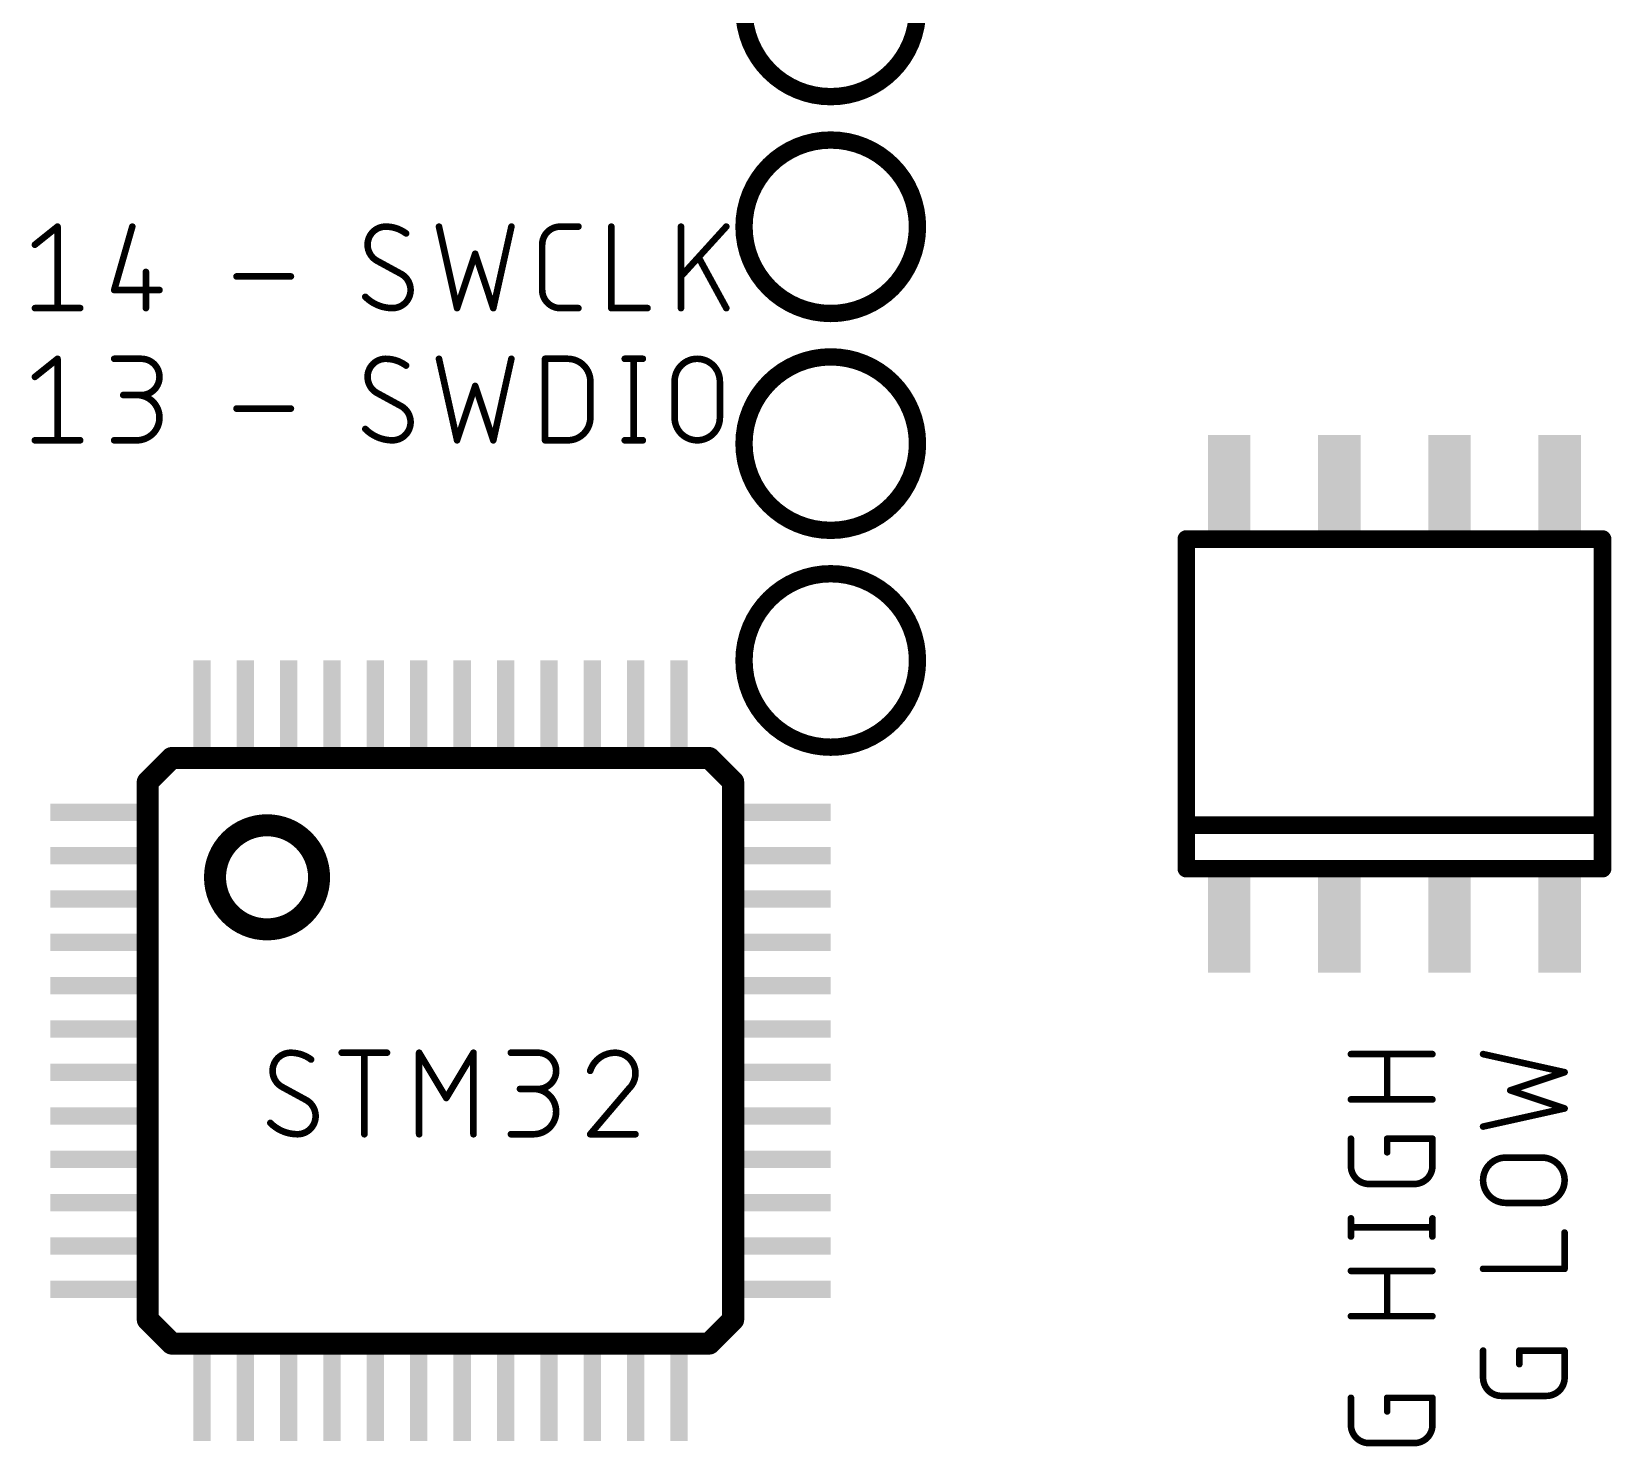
# Model space of a CAD drawing. Extents: x -18 to 127, y -8 to 112.
# Drawn here: x 10.29 to 28.5, y 46.44 to 62.75 of the extents above; entities that cross this region are included whole.
import ezdxf

# ---------------------------------------------------------------- set-up
doc = ezdxf.new("R2010")
doc.units = 0
doc.layers.add('21', color=253, linetype='CONTINUOUS')
doc.layers.add('51', color=253, linetype='CONTINUOUS')

# ---------------------------------------------------------------- blocks, each defined once
blk = doc.blocks.new('RECT')
blk.add_solid([(-0.5, -0.5), (0.5, -0.5), (-0.5, 0.5), (0.5, 0.5)])

msp = doc.modelspace()

# ---------------------------------------------------------------- linework, layer by layer
at = {"layer": '21'}
for points, const_width in [([(19.5, 62, 1), (19.5, 64, 1), (19.5, 62)], 0.2), ([(19.5, 59.5, 1), (19.5, 61.5, 1), (19.5, 59.5)], 0.2), ([(10.6034, 60.5019, 1), (10.5653, 60.5019)], 0.0381), ([(10.5962, 60.487, 1), (10.5724, 60.5168)], 0.0381), ([(11.4648, 60.4967, 1), (11.4282, 60.5071)], 0.0381), ([(14.3682, 60.5019, 0.4142), (14.1594, 60.2931)], 0.0762), ([(14.6032, 60.4236, 0.1623), (14.3682, 60.5019)], 0.0762), ([(14.3682, 60.5209, 1), (14.3682, 60.4829)], 0.0381), ([(14.3682, 60.4828, 1), (14.3682, 60.5209)], 0.0381), ([(15.0011, 60.506, 1), (14.9639, 60.4978)], 0.0381), ([(15.8364, 60.4978, 1), (15.7993, 60.506)], 0.0381), ([(16.3817, 60.5019, 0.4142), (16.1728, 60.2931)], 0.0762), ([(16.3817, 60.521, 1), (16.3817, 60.4829)], 0.0381), ([(16.3817, 60.4829, 1), (16.3817, 60.5209)], 0.0381), ([(16.5905, 60.4829, 1), (16.5905, 60.521)], 0.0381), ([(16.9887, 60.5019, 1), (16.9506, 60.5019)], 0.0381), ([(17.7925, 60.5019, 1), (17.7544, 60.5019)], 0.0381), ([(18.3097, 60.4891, 1), (18.2815, 60.5147)], 0.0381), ([(10.3114, 60.3079, 1), (10.3352, 60.2782)], 0.0381), ([(14.1784, 60.2931, 1), (14.1403, 60.2931)], 0.0381), ([(14.1403, 60.2931, 1), (14.1784, 60.2931)], 0.0381), ([(14.1594, 60.2931, 0.2656), (14.2638, 60.1103)], 0.0762), ([(14.5917, 60.4083, 1), (14.6146, 60.4388)], 0.0381), ([(16.1919, 60.2931, 1), (16.1538, 60.2931)], 0.0381), ([(16.1538, 60.2931, 1), (16.1919, 60.2931)], 0.0381), ([(14.2729, 60.127, 1), (14.2547, 60.0936)], 0.0381), ([(14.2541, 60.0939, 1), (14.2735, 60.1267)], 0.0381), ([(15.4182, 60.1947, 1), (15.3821, 60.1826)], 0.0381), ([(15.4182, 60.1826, 1), (15.3821, 60.1947)], 0.0381), ([(17.9991, 60.1455, 1), (17.9656, 60.1273)], 0.0381), ([(11.6222, 59.9798, 1), (11.5841, 59.9798)], 0.0381), ([(12.6485, 59.9466, 1), (12.6485, 59.9085)], 0.0381), ([(13.275, 59.9085, 1), (13.275, 59.9466)], 0.0381), ([(14.6554, 59.7709, 0.2656), (14.551, 59.9537)], 0.0762), ([(14.5606, 59.9701, 1), (14.5413, 59.9373)], 0.0381), ([(14.5418, 59.937, 1), (14.5601, 59.9704)], 0.0381), ([(17.7594, 59.9404, 1), (17.7876, 59.9148)], 0.0381), ([(11.2377, 59.79, 1), (11.2377, 59.7519)], 0.0381), ([(11.2194, 59.7762, 1), (11.256, 59.7657)], 0.0381), ([(11.7598, 59.7519, 1), (11.7598, 59.79)], 0.0381), ([(14.4465, 59.5621, 0.4142), (14.6554, 59.7709)], 0.0762), ([(14.6744, 59.7709, 1), (14.6363, 59.7709)], 0.0381), ([(14.6363, 59.7709, 1), (14.6744, 59.7709)], 0.0381), ([(16.1728, 59.7709, 0.4142), (16.3817, 59.5621)], 0.0762), ([(16.1919, 59.7709, 1), (16.1538, 59.7709)], 0.0381), ([(16.1538, 59.7709, 1), (16.1919, 59.7709)], 0.0381), ([(10.3233, 59.5812, 1), (10.3233, 59.5431)], 0.0381), ([(10.5653, 59.5621, 1), (10.6034, 59.5621)], 0.0381), ([(10.8454, 59.5431, 1), (10.8454, 59.5812)], 0.0381), ([(11.5841, 59.5621, 1), (11.6222, 59.5621)], 0.0381), ([(14.1468, 59.706, 1), (14.1197, 59.6792)], 0.0381), ([(14.1333, 59.6926, 0.2), (14.4465, 59.5621)], 0.0762), ([(14.4465, 59.5812, 1), (14.4465, 59.5431)], 0.0381), ([(14.4465, 59.5431, 1), (14.4465, 59.5811)], 0.0381), ([(15.1732, 59.5681, 1), (15.2094, 59.5561)], 0.0381), ([(15.1727, 59.558, 1), (15.2099, 59.5662)], 0.0381), ([(15.5904, 59.5662, 1), (15.6276, 59.558)], 0.0381), ([(15.5909, 59.5561, 1), (15.6271, 59.5681)], 0.0381), ([(16.3817, 59.5812, 1), (16.3817, 59.5431)], 0.0381), ([(16.3817, 59.5431, 1), (16.3817, 59.5812)], 0.0381), ([(16.5905, 59.5431, 1), (16.5905, 59.5812)], 0.0381), ([(16.9696, 59.5812, 1), (16.9696, 59.5431)], 0.0381), ([(16.9506, 59.5621, 1), (16.9887, 59.5621)], 0.0381), ([(17.3873, 59.5431, 1), (17.3873, 59.5812)], 0.0381), ([(17.7544, 59.5621, 1), (17.7925, 59.5621)], 0.0381), ([(18.2789, 59.553, 1), (18.3123, 59.5712)], 0.0381), ([(19.5, 57, 1), (19.5, 59, 1), (19.5, 57)], 0.2), ([(10.6034, 58.9779, 1), (10.5653, 58.9779)], 0.0381), ([(10.5962, 58.963, 1), (10.5724, 58.9928)], 0.0381), ([(11.2377, 58.997, 1), (11.2377, 58.9589)], 0.0381), ([(11.551, 58.5602, 1), (11.551, 58.9779)], 0.0762), ([(11.551, 58.997, 1), (11.551, 58.9589)], 0.0381), ([(11.551, 58.9589, 1), (11.551, 58.997)], 0.0381), ([(14.3682, 58.9779, 0.4142), (14.1594, 58.7691)], 0.0762), ([(14.6032, 58.8996, 0.1623), (14.3682, 58.9779)], 0.0762), ([(14.3682, 58.9969, 1), (14.3682, 58.9589)], 0.0381), ([(14.3682, 58.9588, 1), (14.3682, 58.9969)], 0.0381), ([(14.5917, 58.8843, 1), (14.6146, 58.9148)], 0.0381), ([(15.0011, 58.982, 1), (14.9639, 58.9738)], 0.0381), ([(15.8364, 58.9738, 1), (15.7993, 58.982)], 0.0381), ([(16.2059, 58.997, 1), (16.2059, 58.9589)], 0.0381), ([(16.225, 58.9779, 1), (16.1869, 58.9779)], 0.0381), ([(16.728, 58.7168, 0.4142), (16.467, 58.9779)], 0.0762), ([(16.467, 58.997, 1), (16.467, 58.9589)], 0.0381), ([(16.467, 58.9589, 1), (16.467, 58.997)], 0.0381), ([(17.1245, 58.997, 1), (17.1245, 58.9589)], 0.0381), ([(17.248, 58.9779, 1), (17.2099, 58.9779)], 0.0381), ([(17.3334, 58.9589, 1), (17.3334, 58.997)], 0.0381), ([(18.2215, 58.7168, 1), (17.6994, 58.7168)], 0.0762), ([(10.3114, 58.7839, 1), (10.3352, 58.7542)], 0.0381), ([(14.1784, 58.7691, 1), (14.1403, 58.7691)], 0.0381), ([(14.1403, 58.7691, 1), (14.1784, 58.7691)], 0.0381), ([(14.1594, 58.7691, 0.2656), (14.2638, 58.5863)], 0.0762), ([(15.4182, 58.6707, 1), (15.3821, 58.6586)], 0.0381), ([(15.4182, 58.6586, 1), (15.3821, 58.6707)], 0.0381), ([(16.7471, 58.7168, 1), (16.709, 58.7168)], 0.0381), ([(16.709, 58.7168, 1), (16.7471, 58.7168)], 0.0381), ([(17.7185, 58.7168, 1), (17.6804, 58.7168)], 0.0381), ([(17.6804, 58.7168, 1), (17.7185, 58.7168)], 0.0381), ([(18.2406, 58.7168, 1), (18.2025, 58.7168)], 0.0381), ([(18.2025, 58.7168, 1), (18.2406, 58.7168)], 0.0381), ([(11.3421, 58.5793, 1), (11.3421, 58.5412)], 0.0381), ([(11.4987, 58.5793, 1), (11.4987, 58.5412)], 0.0381), ([(11.4987, 58.0381, 1), (11.4987, 58.5602)], 0.0762), ([(11.551, 58.5793, 1), (11.551, 58.5412)], 0.0381), ([(11.551, 58.5412, 1), (11.551, 58.5793)], 0.0381), ([(14.2729, 58.603, 1), (14.2547, 58.5696)], 0.0381), ([(14.2541, 58.5699, 1), (14.2735, 58.6027)], 0.0381), ([(12.6485, 58.4226, 1), (12.6485, 58.3845)], 0.0381), ([(13.275, 58.3845, 1), (13.275, 58.4226)], 0.0381), ([(14.6554, 58.2469, 0.2656), (14.551, 58.4297)], 0.0762), ([(14.5606, 58.4461, 1), (14.5413, 58.4133)], 0.0381), ([(14.5418, 58.413, 1), (14.5601, 58.4464)], 0.0381), ([(16.467, 58.0381, 0.4142), (16.728, 58.2992)], 0.0762), ([(16.7471, 58.2992, 1), (16.709, 58.2992)], 0.0381), ([(16.709, 58.2992, 1), (16.7471, 58.2992)], 0.0381), ([(17.6994, 58.2992, 1), (18.2215, 58.2992)], 0.0762), ([(17.7185, 58.2992, 1), (17.6804, 58.2992)], 0.0381), ([(17.6804, 58.2992, 1), (17.7185, 58.2992)], 0.0381), ([(18.2406, 58.2992, 1), (18.2025, 58.2992)], 0.0381), ([(18.2025, 58.2992, 1), (18.2406, 58.2992)], 0.0381), ([(14.1468, 58.182, 1), (14.1197, 58.1552)], 0.0381), ([(14.1333, 58.1686, 0.2), (14.4465, 58.0381)], 0.0762), ([(14.4465, 58.0381, 0.4142), (14.6554, 58.2469)], 0.0762), ([(14.6744, 58.2469, 1), (14.6363, 58.2469)], 0.0381), ([(14.6363, 58.2469, 1), (14.6744, 58.2469)], 0.0381), ([(10.3233, 58.0572, 1), (10.3233, 58.0191)], 0.0381), ([(10.5653, 58.0381, 1), (10.6034, 58.0381)], 0.0381), ([(10.8454, 58.0191, 1), (10.8454, 58.0572)], 0.0381), ([(11.2377, 58.0572, 1), (11.2377, 58.0191)], 0.0381), ([(11.4987, 58.0572, 1), (11.4987, 58.0191)], 0.0381), ([(11.4987, 58.0191, 1), (11.4987, 58.0572)], 0.0381), ([(14.4465, 58.0572, 1), (14.4465, 58.0191)], 0.0381), ([(14.4465, 58.0191, 1), (14.4465, 58.0571)], 0.0381), ([(15.1732, 58.0441, 1), (15.2094, 58.0321)], 0.0381), ([(15.1727, 58.034, 1), (15.2099, 58.0422)], 0.0381), ([(15.5904, 58.0422, 1), (15.6276, 58.034)], 0.0381), ([(15.5909, 58.0321, 1), (15.6271, 58.0441)], 0.0381), ([(16.2059, 58.0572, 1), (16.2059, 58.0191)], 0.0381), ([(16.1869, 58.0381, 1), (16.225, 58.0381)], 0.0381), ([(16.467, 58.0571, 1), (16.467, 58.0191)], 0.0381), ([(16.467, 58.0191, 1), (16.467, 58.0572)], 0.0381), ([(17.1245, 58.0572, 1), (17.1245, 58.0191)], 0.0381), ([(17.2099, 58.0381, 1), (17.248, 58.0381)], 0.0381), ([(17.3334, 58.0191, 1), (17.3334, 58.0572)], 0.0381), ([(19.5, 54.5, 1), (19.5, 56.5, 1), (19.5, 54.5)], 0.2), ([(11.9, 54.4385, 1), (11.9, 54.3115)], 0.127), ([(11.9449, 54.3301, 1), (11.8551, 54.4199)], 0.127), ([(18.1449, 54.4199, 1), (18.0551, 54.3301)], 0.127), ([(18.1, 54.3115, 1), (18.1, 54.4385)], 0.127), ([(11.6885, 54.1, 1), (11.5615, 54.1)], 0.127), ([(11.5801, 54.1449, 1), (11.6699, 54.0551)], 0.127), ([(18.4385, 54.1, 1), (18.3115, 54.1)], 0.127), ([(18.3301, 54.0551, 1), (18.4199, 54.1449)], 0.127), ([(13, 52.4, 1), (13, 53.6, 1), (13, 52.4)], 0.254), ([(13.2731, 50.9779, 0.4142), (13.0642, 50.7691)], 0.0762), ([(13.508, 50.8996, 0.1623), (13.2731, 50.9779)], 0.0762), ([(13.2731, 50.9969, 1), (13.273, 50.9589)], 0.0381), ([(13.273, 50.9588, 1), (13.2731, 50.9969)], 0.0381), ([(13.8611, 50.997, 1), (13.8611, 50.9589)], 0.0381), ([(14.1412, 50.9779, 1), (14.1031, 50.9779)], 0.0381), ([(14.3832, 50.9589, 1), (14.3832, 50.997)], 0.0381), ([(14.7701, 50.9877, 1), (14.7374, 50.9681)], 0.0381), ([(14.7728, 50.9779, 1), (14.7347, 50.9779)], 0.0381), ([(15.3993, 50.9779, 1), (15.3612, 50.9779)], 0.0381), ([(15.3966, 50.9681, 1), (15.3639, 50.9877)], 0.0381), ([(15.8118, 50.997, 1), (15.8118, 50.9589)], 0.0381), ([(16.125, 50.5602, 1), (16.125, 50.9779)], 0.0762), ([(16.125, 50.997, 1), (16.125, 50.9589)], 0.0381), ([(16.125, 50.9589, 1), (16.125, 50.997)], 0.0381), ([(17.0133, 50.9779, 0.3252), (16.7262, 50.7691)], 0.0762), ([(17.2483, 50.743, 0.4142), (17.0133, 50.9779)], 0.0762), ([(17.0133, 50.997, 1), (17.0133, 50.9589)], 0.0381), ([(17.0133, 50.9589, 1), (17.0133, 50.9969)], 0.0381), ([(13.4966, 50.8843, 1), (13.5194, 50.9148)], 0.0381), ([(25.4981, 50.9809, 1), (25.4981, 50.9428)], 0.0381), ([(25.9348, 50.9619, 1), (25.8967, 50.9619)], 0.0381), ([(26.4379, 50.9428, 1), (26.4379, 50.9809)], 0.0381), ([(27.0262, 50.9805, 1), (27.018, 50.9433)], 0.0381), ([(13.0642, 50.7691, 0.2656), (13.1686, 50.5863)], 0.0762), ([(13.0833, 50.7691, 1), (13.0452, 50.7691)], 0.0381), ([(13.0452, 50.7691, 1), (13.0833, 50.7691)], 0.0381), ([(16.708, 50.7749, 1), (16.7443, 50.7632)], 0.0381), ([(17.17, 50.5602, 0.2052), (17.2483, 50.743)], 0.0762), ([(17.2673, 50.7429, 1), (17.2292, 50.743)], 0.0381), ([(17.2292, 50.743, 1), (17.2673, 50.743)], 0.0381), ([(27.9679, 50.735, 1), (27.9559, 50.7711)], 0.0381), ([(27.9578, 50.7345, 1), (27.966, 50.7717)], 0.0381), ([(13.1777, 50.603, 1), (13.1595, 50.5696)], 0.0381), ([(13.159, 50.5699, 1), (13.1783, 50.6027)], 0.0381), ([(13.5602, 50.2469, 0.2656), (13.4558, 50.4297)], 0.0762), ([(13.4655, 50.4461, 1), (13.4461, 50.4133)], 0.0381), ([(13.4467, 50.413, 1), (13.4649, 50.4464)], 0.0381), ([(15.0507, 50.4656, 1), (15.0833, 50.446)], 0.0381), ([(15.0507, 50.446, 1), (15.0833, 50.4656)], 0.0381), ([(15.9162, 50.5793, 1), (15.9162, 50.5412)], 0.0381), ([(16.0728, 50.5793, 1), (16.0728, 50.5412)], 0.0381), ([(16.0728, 50.0381, 1), (16.0728, 50.5602)], 0.0762), ([(16.125, 50.5793, 1), (16.125, 50.5412)], 0.0381), ([(16.125, 50.5412, 1), (16.125, 50.5793)], 0.0381), ([(17.1568, 50.574, 1), (17.1831, 50.5464)], 0.0381), ([(17.1845, 50.5479, 1), (17.1554, 50.5725)], 0.0381), ([(25.4981, 50.4588, 1), (25.4981, 50.4207)], 0.0381), ([(26.4379, 50.4207, 1), (26.4379, 50.4588)], 0.0381), ([(27.3414, 50.5623, 1), (27.3293, 50.5261)], 0.0381), ([(27.3293, 50.5623, 1), (27.3414, 50.5261)], 0.0381), ([(13.3514, 50.0381, 0.4142), (13.5602, 50.2469)], 0.0762), ([(13.5793, 50.2469, 1), (13.5412, 50.2469)], 0.0381), ([(25.8967, 50.4398, 1), (25.9348, 50.4398)], 0.0381), ([(27.9559, 50.3173, 1), (27.9679, 50.3534)], 0.0381), ([(27.966, 50.3168, 1), (27.9578, 50.354)], 0.0381), ([(13.0381, 50.1686, 0.2), (13.3514, 50.0381)], 0.0762), ([(13.0516, 50.182, 1), (13.0246, 50.1552)], 0.0381), ([(13.5412, 50.2469, 1), (13.5793, 50.2469)], 0.0381), ([(27.018, 50.1451, 1), (27.0262, 50.1079)], 0.0381), ([(13.3514, 50.0572, 1), (13.3514, 50.0191)], 0.0381), ([(13.3514, 50.0191, 1), (13.3514, 50.0571)], 0.0381), ([(14.1031, 50.0381, 1), (14.1412, 50.0381)], 0.0381), ([(14.7347, 50.0381, 1), (14.7728, 50.0381)], 0.0381), ([(15.3612, 50.0381, 1), (15.3993, 50.0381)], 0.0381), ([(15.8118, 50.0572, 1), (15.8118, 50.0191)], 0.0381), ([(16.0728, 50.0572, 1), (16.0728, 50.0191)], 0.0381), ([(16.0728, 50.0191, 1), (16.0728, 50.0572)], 0.0381), ([(16.7262, 50.0572, 1), (16.7262, 50.0191)], 0.0381), ([(16.7117, 50.0504, 1), (16.7407, 50.0258)], 0.0381), ([(17.2483, 50.0191, 1), (17.2483, 50.0572)], 0.0381), ([(25.5172, 49.9865, 1), (25.4791, 49.9865)], 0.0381), ([(25.9348, 49.9865, 1), (25.8967, 49.9865)], 0.0381), ([(25.9158, 50.0056, 1), (25.9158, 49.9675)], 0.0381), ([(26.457, 49.9865, 1), (26.4189, 49.9865)], 0.0381), ([(26.4379, 49.9675, 1), (26.4379, 50.0056)], 0.0381), ([(25.8967, 49.8299, 1), (25.9348, 49.8299)], 0.0381), ([(27.2832, 49.7689, 1), (27.2832, 49.2468)], 0.0762), ([(27.2832, 49.788, 1), (27.2832, 49.7499)], 0.0381), ([(27.2832, 49.7499, 1), (27.2832, 49.788)], 0.0381), ([(27.7008, 49.2468, 1), (27.7008, 49.769)], 0.0762), ([(27.7008, 49.788, 1), (27.7008, 49.7499)], 0.0381), ([(27.7008, 49.7499, 1), (27.7008, 49.788)], 0.0381), ([(25.5171, 49.6733, 1), (25.479, 49.6733)], 0.0381), ([(25.4981, 49.6733, 0.4142), (25.7069, 49.4644)], 0.0762), ([(25.4791, 49.6733, 1), (25.5172, 49.6733)], 0.0381), ([(26.2291, 49.4644, 0.4142), (26.4379, 49.6733)], 0.0762), ([(26.457, 49.6733, 1), (26.4189, 49.6733)], 0.0381), ([(26.4189, 49.6733, 1), (26.457, 49.6733)], 0.0381), ([(25.7069, 49.4835, 1), (25.7069, 49.4454)], 0.0381), ([(25.7069, 49.4454, 1), (25.7069, 49.4835)], 0.0381), ([(26.2291, 49.4835, 1), (26.2291, 49.4454)], 0.0381), ([(26.2291, 49.4454, 1), (26.2291, 49.4835)], 0.0381), ([(27.2832, 49.2659, 1), (27.2832, 49.2278)], 0.0381), ([(27.2832, 49.2278, 1), (27.2832, 49.2659)], 0.0381), ([(27.7008, 49.2659, 1), (27.7008, 49.2278)], 0.0381), ([(27.7008, 49.2278, 1), (27.7008, 49.2659)], 0.0381), ([(25.5172, 49.0679, 1), (25.4791, 49.0679)], 0.0381), ([(26.457, 49.0679, 1), (26.4189, 49.0679)], 0.0381), ([(25.4981, 48.9825, 1), (25.4981, 48.9444)], 0.0381), ([(25.4791, 48.8591, 1), (25.5172, 48.8591)], 0.0381), ([(26.4189, 48.8591, 1), (26.457, 48.8591)], 0.0381), ([(26.4379, 48.9444, 1), (26.4379, 48.9825)], 0.0381), ([(27.9809, 48.9043, 1), (27.9428, 48.9043)], 0.0381), ([(25.4981, 48.4816, 1), (25.4981, 48.4435)], 0.0381), ([(25.9348, 48.4625, 1), (25.8967, 48.4625)], 0.0381), ([(26.4379, 48.4435, 1), (26.4379, 48.4816)], 0.0381), ([(27.0221, 48.5056, 1), (27.0221, 48.4675)], 0.0381), ([(27.9428, 48.4866, 1), (27.9809, 48.4866)], 0.0381), ([(27.9619, 48.4675, 1), (27.9619, 48.5056)], 0.0381), ([(11.6699, 47.9449, 1), (11.5801, 47.8551)], 0.127), ([(11.5615, 47.9, 1), (11.6885, 47.9)], 0.127), ([(18.3115, 47.9, 1), (18.4385, 47.9)], 0.127), ([(18.4199, 47.8551, 1), (18.3301, 47.9449)], 0.127), ([(25.4981, 47.9595, 1), (25.4981, 47.9214)], 0.0381), ([(25.8967, 47.9404, 1), (25.9348, 47.9404)], 0.0381), ([(26.4379, 47.9214, 1), (26.4379, 47.9595)], 0.0381), ([(11.9, 47.6885, 1), (11.9, 47.5615)], 0.127), ([(11.8551, 47.5801, 1), (11.9449, 47.6699)], 0.127), ([(18.0551, 47.6699, 1), (18.1449, 47.5801)], 0.127), ([(18.1, 47.5615, 1), (18.1, 47.6885)], 0.127), ([(27.0412, 47.5439, 1), (27.0031, 47.5439)], 0.0381), ([(27.4398, 47.563, 1), (27.4398, 47.5249)], 0.0381), ([(27.4588, 47.5439, 1), (27.4207, 47.5439)], 0.0381), ([(27.9809, 47.5439, 1), (27.9428, 47.5439)], 0.0381), ([(27.9619, 47.5249, 1), (27.9619, 47.563)], 0.0381), ([(27.4207, 47.3873, 1), (27.4588, 47.3873)], 0.0381), ([(27.0221, 47.2307, 0.4142), (27.2309, 47.0218)], 0.0762), ([(27.0411, 47.2307, 1), (27.003, 47.2307)], 0.0381), ([(27.0031, 47.2307, 1), (27.0412, 47.2307)], 0.0381), ([(27.7531, 47.0218, 0.4142), (27.9619, 47.2307)], 0.0762), ([(27.9809, 47.2307, 1), (27.9428, 47.2307)], 0.0381), ([(27.9428, 47.2307, 1), (27.9809, 47.2307)], 0.0381), ([(25.5172, 46.9995, 1), (25.4791, 46.9995)], 0.0381), ([(25.9348, 46.9995, 1), (25.8967, 46.9995)], 0.0381), ([(25.9158, 47.0186, 1), (25.9158, 46.9805)], 0.0381), ([(26.457, 46.9995, 1), (26.4189, 46.9995)], 0.0381), ([(26.4379, 46.9805, 1), (26.4379, 47.0186)], 0.0381), ([(27.2309, 47.0409, 1), (27.2309, 47.0028)], 0.0381), ([(27.2309, 47.0028, 1), (27.2309, 47.0409)], 0.0381), ([(27.7531, 47.0409, 1), (27.7531, 47.0028)], 0.0381), ([(27.7531, 47.0028, 1), (27.7531, 47.0409)], 0.0381), ([(25.8967, 46.8429, 1), (25.9348, 46.8429)], 0.0381), ([(25.5171, 46.6862, 1), (25.479, 46.6862)], 0.0381), ([(25.4981, 46.6862, 0.4142), (25.7069, 46.4774)], 0.0762), ([(25.4791, 46.6862, 1), (25.5172, 46.6862)], 0.0381), ([(26.2291, 46.4774, 0.4142), (26.4379, 46.6862)], 0.0762), ([(26.457, 46.6862, 1), (26.4189, 46.6862)], 0.0381), ([(26.4189, 46.6862, 1), (26.457, 46.6862)], 0.0381), ([(25.7069, 46.4965, 1), (25.7069, 46.4584)], 0.0381), ([(25.7069, 46.4584, 1), (25.7069, 46.4965)], 0.0381), ([(26.2291, 46.4965, 1), (26.2291, 46.4584)], 0.0381), ([(26.2291, 46.4584, 1), (26.2291, 46.4965)], 0.0381)]:
    msp.add_lwpolyline(points, format="xyb", dxfattribs=dict(at, const_width=const_width))
for points, const_width in [([(10.3233, 60.2931), (10.5843, 60.5019)], 0.0762), ([(10.5843, 60.5019), (10.5843, 59.5621)], 0.0762), ([(11.4465, 60.5019), (11.2377, 59.7709)], 0.0762), ([(14.9825, 60.5019), (15.1913, 59.5621)], 0.0762), ([(15.609, 59.5621), (15.8178, 60.5019)], 0.0762), ([(16.3817, 60.5019), (16.5905, 60.5019)], 0.0762), ([(16.9696, 60.5019), (16.9696, 59.5621)], 0.0762), ([(17.7735, 59.5621), (17.7735, 60.5019)], 0.0762), ([(18.2956, 60.5019), (17.7735, 59.9276)], 0.0762), ([(16.1728, 59.7709), (16.1728, 60.2931)], 0.0762), ([(14.551, 59.9537), (14.2638, 60.1103)], 0.0762), ([(15.1913, 59.5621), (15.4002, 60.1886)], 0.0762), ([(15.4002, 60.1886), (15.609, 59.5621)], 0.0762), ([(18.2956, 59.5621), (17.9823, 60.1364)], 0.0762), ([(11.6032, 59.9798), (11.6032, 59.5621)], 0.0762), ([(12.6485, 59.9276), (13.275, 59.9276)], 0.0762), ([(11.2377, 59.7709), (11.7598, 59.7709)], 0.0762), ([(10.3233, 59.5621), (10.8454, 59.5621)], 0.0762), ([(16.5905, 59.5621), (16.3817, 59.5621)], 0.0762), ([(16.9696, 59.5621), (17.3873, 59.5621)], 0.0762), ([(10.3233, 58.7691), (10.5843, 58.9779)], 0.0762), ([(10.5843, 58.9779), (10.5843, 58.0381)], 0.0762), ([(11.2377, 58.9779), (11.551, 58.9779)], 0.0762), ([(14.9825, 58.9779), (15.1913, 58.0381)], 0.0762), ([(15.609, 58.0381), (15.8178, 58.9779)], 0.0762), ([(16.2059, 58.0381), (16.2059, 58.9779)], 0.0762), ([(16.2059, 58.9779), (16.467, 58.9779)], 0.0762), ([(17.1245, 58.9779), (17.3334, 58.9779)], 0.0762), ([(17.229, 58.9779), (17.229, 58.0381)], 0.0762), ([(15.1913, 58.0381), (15.4002, 58.6646)], 0.0762), ([(15.4002, 58.6646), (15.609, 58.0381)], 0.0762), ([(16.728, 58.7168), (16.728, 58.2992)], 0.0762), ([(17.6994, 58.2992), (17.6994, 58.7168)], 0.0762), ([(18.2215, 58.7168), (18.2215, 58.2992)], 0.0762), ([(11.551, 58.5602), (11.3421, 58.5602)], 0.0762), ([(14.551, 58.4297), (14.2638, 58.5863)], 0.0762), ([(12.6485, 58.4036), (13.275, 58.4036)], 0.0762), ([(10.3233, 58.0381), (10.8454, 58.0381)], 0.0762), ([(11.2377, 58.0381), (11.4987, 58.0381)], 0.0762), ([(16.467, 58.0381), (16.2059, 58.0381)], 0.0762), ([(17.1245, 58.0381), (17.3334, 58.0381)], 0.0762), ([(11.625, 54.1), (11.9, 54.375)], 0.254), ([(11.9, 54.375), (18.1, 54.375)], 0.254), ([(18.1, 54.375), (18.375, 54.1)], 0.254), ([(11.625, 47.9), (11.625, 54.1)], 0.254), ([(18.375, 54.1), (18.375, 47.9)], 0.254), ([(13.8611, 50.9779), (14.3832, 50.9779)], 0.0762), ([(14.1221, 50.0381), (14.1221, 50.9779)], 0.0762), ([(14.7537, 50.0381), (14.7537, 50.9779)], 0.0762), ([(14.7537, 50.9779), (15.067, 50.4558)], 0.0762), ([(15.067, 50.4558), (15.3803, 50.9779)], 0.0762), ([(15.3803, 50.9779), (15.3803, 50.0381)], 0.0762), ([(15.8118, 50.9779), (16.125, 50.9779)], 0.0762), ([(25.4981, 50.9619), (26.4379, 50.9619)], 0.0762), ([(25.9158, 50.4398), (25.9158, 50.9619)], 0.0762), ([(27.9619, 50.7531), (27.0221, 50.9619)], 0.0762), ([(27.3354, 50.5442), (27.9619, 50.7531)], 0.0762), ([(13.4558, 50.4297), (13.1686, 50.5863)], 0.0762), ([(16.125, 50.5602), (15.9162, 50.5602)], 0.0762), ([(17.17, 50.5602), (16.7262, 50.0381)], 0.0762), ([(26.4379, 50.4398), (25.4981, 50.4398)], 0.0762), ([(27.9619, 50.3354), (27.3354, 50.5442)], 0.0762), ([(27.0221, 50.1265), (27.9619, 50.3354)], 0.0762), ([(15.8118, 50.0381), (16.0728, 50.0381)], 0.0762), ([(16.7262, 50.0381), (17.2483, 50.0381)], 0.0762), ([(25.4981, 49.6733), (25.4981, 49.9865)], 0.0762), ([(25.9158, 49.8299), (25.9158, 49.9865)], 0.0762), ([(25.9158, 49.9865), (26.4379, 49.9865)], 0.0762), ([(26.4379, 49.9865), (26.4379, 49.6733)], 0.0762), ([(27.2832, 49.769), (27.7008, 49.769)], 0.0762), ([(26.2291, 49.4644), (25.7069, 49.4644)], 0.0762), ([(27.7008, 49.2468), (27.2832, 49.2468)], 0.0762), ([(25.4981, 48.8591), (25.4981, 49.0679)], 0.0762), ([(26.4379, 48.8591), (26.4379, 49.0679)], 0.0762), ([(25.4981, 48.9635), (26.4379, 48.9635)], 0.0762), ([(27.9619, 48.4866), (27.9619, 48.9043)], 0.0762), ([(25.4981, 48.4625), (26.4379, 48.4625)], 0.0762), ([(25.9158, 47.9404), (25.9158, 48.4625)], 0.0762), ([(27.0221, 48.4866), (27.9619, 48.4866)], 0.0762), ([(11.9, 47.625), (11.625, 47.9)], 0.254), ([(18.375, 47.9), (18.1, 47.625)], 0.254), ([(26.4379, 47.9404), (25.4981, 47.9404)], 0.0762), ([(18.1, 47.625), (11.9, 47.625)], 0.254), ([(27.0221, 47.2307), (27.0221, 47.5439)], 0.0762), ([(27.4398, 47.3873), (27.4398, 47.5439)], 0.0762), ([(27.4398, 47.5439), (27.9619, 47.5439)], 0.0762), ([(27.9619, 47.5439), (27.9619, 47.2307)], 0.0762), ([(25.4981, 46.6862), (25.4981, 46.9995)], 0.0762), ([(25.9158, 46.8429), (25.9158, 46.9995)], 0.0762), ([(25.9158, 46.9995), (26.4379, 46.9995)], 0.0762), ([(26.4379, 46.9995), (26.4379, 46.6862)], 0.0762), ([(27.7531, 47.0218), (27.2309, 47.0218)], 0.0762), ([(26.2291, 46.4774), (25.7069, 46.4774)], 0.0762)]:
    msp.add_lwpolyline(points, dxfattribs=dict(at, const_width=const_width))
at = {"layer": '51', "const_width": 0.2032}
for points in [[(23.6, 53.6), (23.6, 56.9)], [(23.6, 56.9), (28.4, 56.9)], [(28.4, 56.9), (28.4, 53.6)], [(23.6, 53.1), (23.6, 53.6)], [(28.4, 53.6), (23.6, 53.6)], [(28.4, 53.6), (28.4, 53.1)], [(28.4, 53.1), (23.6, 53.1)]]:
    msp.add_lwpolyline(points, dxfattribs=at)
at = {"layer": '51', "const_width": 0.1016}
for points in [[(23.6508, 56.9, 1), (23.5492, 56.9)], [(23.6, 56.9508, 1), (23.6, 56.8492)], [(28.4508, 56.9, 1), (28.3492, 56.9)], [(28.4, 56.8492, 1), (28.4, 56.9508)], [(23.6508, 53.6, 1), (23.5492, 53.6)], [(23.6, 53.6508, 1), (23.6, 53.5492)], [(23.5492, 53.6, 1), (23.6508, 53.6)], [(28.4508, 53.6, 1), (28.3492, 53.6)], [(28.3492, 53.6, 1), (28.4508, 53.6)], [(28.4, 53.5492, 1), (28.4, 53.6508)], [(23.6, 53.1508, 1), (23.6, 53.0492)], [(28.4, 53.0492, 1), (28.4, 53.1508)], [(23.5492, 53.1, 1), (23.6508, 53.1)], [(28.3492, 53.1, 1), (28.4508, 53.1)]]:
    msp.add_lwpolyline(points, format="xyb", dxfattribs=at)

# ---------------------------------------------------------------- block references
at = {"layer": '51', "xscale": 0.4902, "yscale": 1.1001}
for p in [(24.095, 57.5501), (25.365, 57.5501), (26.635, 57.5501), (27.905, 57.5501), (24.095, 52.45), (25.365, 52.45), (26.635, 52.45), (27.905, 52.45)]:
    msp.add_blockref('RECT', p, dxfattribs=at)
at = {"layer": '51', "rotation": 270}
for p, xscale, yscale in [((12.25, 54.975), 1.05, 0.2), ((12.75, 54.975), 1.05, 0.2), ((13.25, 54.975), 1.05, 0.2), ((13.75, 54.975), 1.05, 0.2), ((14.25, 54.975), 1.05, 0.2), ((14.75, 54.975), 1.05, 0.2), ((15.25, 54.975), 1.05, 0.2), ((15.75, 54.975), 1.05, 0.2), ((16.25, 54.975), 1.05, 0.2), ((16.75, 54.975), 1.05, 0.2), ((17.25, 54.975), 1.05, 0.2), ((17.75, 54.975), 1.05, 0.2), ((11.025, 53.75), 0.2, 1.05), ((18.975, 53.75), 0.2, 1.05), ((11.025, 53.25), 0.2, 1.05), ((18.975, 53.25), 0.2, 1.05), ((11.025, 52.75), 0.2, 1.05), ((18.975, 52.75), 0.2, 1.05), ((11.025, 52.25), 0.2, 1.05), ((18.975, 52.25), 0.2, 1.05), ((11.025, 51.75), 0.2, 1.05), ((18.975, 51.75), 0.2, 1.05), ((11.025, 51.25), 0.2, 1.05), ((18.975, 51.25), 0.2, 1.05), ((11.025, 50.75), 0.2, 1.05), ((18.975, 50.75), 0.2, 1.05), ((11.025, 50.25), 0.2, 1.05), ((18.975, 50.25), 0.2, 1.05), ((11.025, 49.75), 0.2, 1.05), ((18.975, 49.75), 0.2, 1.05), ((11.025, 49.25), 0.2, 1.05), ((18.975, 49.25), 0.2, 1.05), ((11.025, 48.75), 0.2, 1.05), ((18.975, 48.75), 0.2, 1.05), ((11.025, 48.25), 0.2, 1.05), ((18.975, 48.25), 0.2, 1.05), ((12.25, 47.025), 1.05, 0.2), ((12.75, 47.025), 1.05, 0.2), ((13.25, 47.025), 1.05, 0.2), ((13.75, 47.025), 1.05, 0.2), ((14.25, 47.025), 1.05, 0.2), ((14.75, 47.025), 1.05, 0.2), ((15.25, 47.025), 1.05, 0.2), ((15.75, 47.025), 1.05, 0.2), ((16.25, 47.025), 1.05, 0.2), ((16.75, 47.025), 1.05, 0.2), ((17.25, 47.025), 1.05, 0.2), ((17.75, 47.025), 1.05, 0.2)]:
    msp.add_blockref('RECT', p, dxfattribs=dict(at, xscale=xscale, yscale=yscale))

doc.saveas('drawing.dxf')
